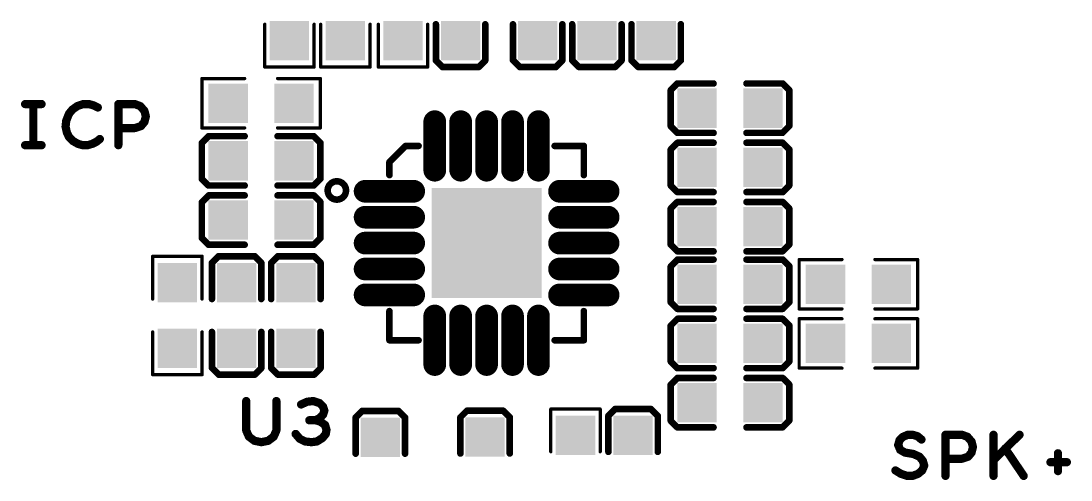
# Model space of a CAD drawing. Extents: x -11 to 101, y 2 to 100.
# Drawn here: x 59.59 to 75.79, y 58.24 to 65.33 of the extents above; entities that cross this region are included whole.
import ezdxf

# ---------------------------------------------------------------- set-up
doc = ezdxf.new("R2010")
doc.units = 0
doc.layers.get('0').update_dxf_attribs({"linetype": 'CONTINUOUS'})
doc.layers.add('SILK_TOP_ART', color=251, linetype='CONTINUOUS')
doc.layers.add('SOLDER_TOP_ART', color=18, linetype='CONTINUOUS')

# ---------------------------------------------------------------- blocks, each defined once
blk = doc.blocks.new('ROUND_219')
at = {"const_width": 0.0508}
blk.add_lwpolyline([(-0.0254, 0, 1), (0.0254, 0, 1)], format="xyb", close=True, dxfattribs=at)
blk = doc.blocks.new('ROUND_165')
at = {"const_width": 0.0635}
blk.add_lwpolyline([(-0.03175, 0, 1), (0.03175, 0, 1)], format="xyb", close=True, dxfattribs=at)
blk = doc.blocks.new('ROUND_321')
at = {"const_width": 0.0254}
blk.add_lwpolyline([(-0.0127, 0, 1), (0.0127, 0, 1)], format="xyb", close=True, dxfattribs=at)
blk = doc.blocks.new('SQUARE_333')
blk.add_solid([(0.304, 0.304), (0.304, -0.304), (-0.304, 0.304), (-0.304, -0.304)])
blk = doc.blocks.new('OBLONG_350')
at = {"const_width": 0.35}
blk.add_lwpolyline([(0.375, 0), (-0.375, 0)], dxfattribs=at)
at = {"const_width": 0.175}
for points in [[(-0.4625, 0, 1), (-0.2875, 0, 1)], [(0.2875, 0, 1), (0.4625, 0, 1)]]:
    blk.add_lwpolyline(points, format="xyb", close=True, dxfattribs=at)
blk = doc.blocks.new('SQUARE_377')
blk.add_solid([(0.85, 0.85), (0.85, -0.85), (-0.85, 0.85), (-0.85, -0.85)])
blk = doc.blocks.new('OBLONG_351')
at = {"const_width": 0.35}
blk.add_lwpolyline([(0, 0.375), (0, -0.375)], dxfattribs=at)
at = {"const_width": 0.175}
for points in [[(-0.0875, 0.375, 1), (0.0875, 0.375, 1)], [(-0.0875, -0.375, 1), (0.0875, -0.375, 1)]]:
    blk.add_lwpolyline(points, format="xyb", close=True, dxfattribs=at)

msp = doc.modelspace()

# ---------------------------------------------------------------- linework, layer by layer
at = {"layer": 'SILK_TOP_ART'}
for points, const_width in [([(63.3494, 64.6176), (63.3494, 65.278)], 0.0508), ([(64.1114, 65.278), (64.1114, 64.6176)], 0.0508), ([(64.213, 65.278), (64.213, 64.6176)], 0.0508), ([(64.975, 64.6176), (64.975, 65.278)], 0.0508), ([(65.102, 64.6176), (65.102, 65.278)], 0.0508), ([(65.864, 65.278), (65.864, 64.6176)], 0.0508), ([(65.991, 65.278), (65.991, 64.7192)], 0.1016), ([(66.753, 64.7192), (66.753, 65.278)], 0.1016), ([(67.18, 64.7225), (67.18, 65.278)], 0.1016), ([(67.942, 65.278), (67.942, 64.7192)], 0.1016), ([(68.0944, 64.7225), (68.0944, 65.278)], 0.1016), ([(68.8564, 65.278), (68.8564, 64.7192)], 0.1016), ([(69.0088, 64.7225), (69.0088, 65.278)], 0.1016), ([(69.7708, 65.278), (69.7708, 64.7192)], 0.1016), ([(65.991, 64.7192), (66.0926, 64.6176)], 0.1016), ([(66.0926, 64.6176), (66.6514, 64.6176)], 0.1016), ([(66.6514, 64.6176), (66.753, 64.7192)], 0.1016), ([(67.2849, 64.6176), (67.18, 64.7225)], 0.1016), ([(67.8407, 64.6176), (67.2849, 64.6176)], 0.1016), ([(67.942, 64.7192), (67.8407, 64.6176)], 0.1016), ([(68.1993, 64.6176), (68.0944, 64.7225)], 0.1016), ([(68.7551, 64.6176), (68.1993, 64.6176)], 0.1016), ([(68.8564, 64.7192), (68.7551, 64.6176)], 0.1016), ([(69.1137, 64.6176), (69.0088, 64.7225)], 0.1016), ([(69.6695, 64.6176), (69.1137, 64.6176)], 0.1016), ([(69.7708, 64.7192), (69.6695, 64.6176)], 0.1016), ([(64.1114, 64.6176), (63.3494, 64.6176)], 0.0508), ([(64.213, 64.6176), (64.975, 64.6176)], 0.0508), ([(65.864, 64.6176), (65.102, 64.6176)], 0.0508), ([(62.3794, 64.4398), (62.3794, 63.6778)], 0.0508), ([(63.0398, 64.4398), (62.3794, 64.4398)], 0.0508), ([(63.5478, 64.4398), (64.2082, 64.4398)], 0.0508), ([(64.2082, 64.4398), (64.2082, 63.6778)], 0.0508), ([(69.7168, 64.3636), (69.6152, 64.262)], 0.1016), ([(70.2756, 64.3636), (69.7168, 64.3636)], 0.1016), ([(70.7836, 64.3636), (71.3424, 64.3636)], 0.1016), ([(71.3424, 64.3636), (71.444, 64.2623)], 0.1016), ([(69.6152, 64.262), (69.6152, 63.7032)], 0.1016), ([(71.444, 64.2623), (71.444, 63.7065)], 0.1016), ([(59.6519, 64.0461), (59.9059, 64.0461)], 0.127), ([(59.7789, 64.0461), (59.7789, 63.4111)], 0.127), ([(60.3822, 63.9614), (60.3292, 63.8979)], 0.127), ([(60.4562, 64.0143), (60.3822, 63.9614)], 0.127), ([(60.5515, 64.0461), (60.4562, 64.0143)], 0.127), ([(60.6362, 64.0461), (60.5515, 64.0461)], 0.127), ([(60.7102, 64.0249), (60.6362, 64.0461)], 0.127), ([(60.7737, 63.9932), (60.7102, 64.0249)], 0.127), ([(61.0912, 63.4111), (61.0912, 64.0461)], 0.127), ([(61.0912, 64.0461), (61.3452, 64.0461)], 0.127), ([(61.3452, 64.0461), (61.4299, 64.0143)], 0.127), ([(61.4299, 64.0143), (61.4934, 63.9403)], 0.127), ([(61.4934, 63.9403), (61.5146, 63.8556)], 0.127), ([(60.2869, 63.7921), (60.2763, 63.6968)], 0.127), ([(60.3292, 63.8979), (60.2869, 63.7921)], 0.127), ([(61.5146, 63.8556), (61.4934, 63.7709)], 0.127), ([(60.2763, 63.6968), (60.2975, 63.6016)], 0.127), ([(61.3452, 63.6757), (61.0912, 63.6757)], 0.127), ([(61.4405, 63.7074), (61.3452, 63.6757)], 0.127), ([(61.4934, 63.7709), (61.4405, 63.7074)], 0.127), ([(62.3794, 63.6778), (63.0398, 63.6778)], 0.0508), ([(64.2082, 63.6778), (63.5478, 63.6778)], 0.0508), ([(69.6152, 63.7032), (69.7168, 63.6016)], 0.1016), ([(71.444, 63.7065), (71.3391, 63.6016)], 0.1016), ([(60.2975, 63.6016), (60.3292, 63.5381)], 0.127), ([(60.3292, 63.5381), (60.3927, 63.4746)], 0.127), ([(60.3927, 63.4746), (60.4668, 63.4323)], 0.127), ([(60.6891, 63.4323), (60.7526, 63.464)], 0.127), ([(60.7526, 63.464), (60.8055, 63.5063)], 0.127), ([(62.3794, 63.4459), (62.4843, 63.5508)], 0.1016), ([(62.4843, 63.5508), (63.0398, 63.5508)], 0.1016), ([(64.1066, 63.5508), (63.5478, 63.5508)], 0.1016), ([(64.2082, 63.4492), (64.1066, 63.5508)], 0.1016), ([(69.7168, 63.6016), (70.2756, 63.6016)], 0.1016), ([(71.3391, 63.6016), (70.7836, 63.6016)], 0.1016), ([(59.6519, 63.4111), (59.9059, 63.4111)], 0.127), ([(60.4668, 63.4323), (60.5409, 63.4111)], 0.127), ([(60.5409, 63.4111), (60.615, 63.4111)], 0.127), ([(60.615, 63.4111), (60.6891, 63.4323)], 0.127), ([(62.3794, 62.8901), (62.3794, 63.4459)], 0.1016), ([(64.2082, 62.8904), (64.2082, 63.4492)], 0.1016), ([(65.2735, 63.1497), (65.5237, 63.3999)], 0.1016), ([(65.5237, 63.3999), (65.7236, 63.3999)], 0.1016), ([(68.2737, 63.3999), (67.8236, 63.3999)], 0.1016), ([(68.2737, 62.9498), (68.2737, 63.3999)], 0.1016), ([(69.6152, 63.3443), (69.7201, 63.4492)], 0.1016), ([(69.6152, 62.7885), (69.6152, 63.3443)], 0.1016), ([(69.7201, 63.4492), (70.2756, 63.4492)], 0.1016), ([(71.3424, 63.4492), (70.7836, 63.4492)], 0.1016), ([(71.444, 63.3476), (71.3424, 63.4492)], 0.1016), ([(71.444, 62.7888), (71.444, 63.3476)], 0.1016), ([(65.2735, 62.9498), (65.2735, 63.1497)], 0.1016), ([(62.481, 62.7888), (62.3794, 62.8901)], 0.1016), ([(64.1066, 62.7888), (64.2082, 62.8904)], 0.1016), ([(63.0398, 62.7888), (62.481, 62.7888)], 0.1016), ([(63.5478, 62.7888), (64.1066, 62.7888)], 0.1016), ([(69.7168, 62.6872), (69.6152, 62.7885)], 0.1016), ([(70.2756, 62.6872), (69.7168, 62.6872)], 0.1016), ([(70.7836, 62.6872), (71.3424, 62.6872)], 0.1016), ([(71.3424, 62.6872), (71.444, 62.7888)], 0.1016), ([(62.3794, 62.5315), (62.4843, 62.6364)], 0.1016), ([(62.3794, 61.9757), (62.3794, 62.5315)], 0.1016), ([(62.4843, 62.6364), (63.0398, 62.6364)], 0.1016), ([(64.1066, 62.6364), (63.5478, 62.6364)], 0.1016), ([(64.2082, 62.5348), (64.1066, 62.6364)], 0.1016), ([(64.2082, 61.976), (64.2082, 62.5348)], 0.1016), ([(69.7168, 62.5348), (69.6152, 62.4332)], 0.1016), ([(70.2756, 62.5348), (69.7168, 62.5348)], 0.1016), ([(70.7836, 62.5348), (71.3424, 62.5348)], 0.1016), ([(71.3424, 62.5348), (71.444, 62.4335)], 0.1016), ([(69.6152, 62.4332), (69.6152, 61.8744)], 0.1016), ([(71.444, 62.4335), (71.444, 61.8777)], 0.1016), ([(62.481, 61.8744), (62.3794, 61.9757)], 0.1016), ([(63.0398, 61.8744), (62.481, 61.8744)], 0.1016), ([(63.5478, 61.8744), (64.1066, 61.8744)], 0.1016), ([(64.1066, 61.8744), (64.2082, 61.976)], 0.1016), ([(69.6152, 61.8744), (69.7168, 61.7728)], 0.1016), ([(71.444, 61.8777), (71.3391, 61.7728)], 0.1016), ([(62.6364, 61.6966), (62.5348, 61.595)], 0.1016), ([(63.1952, 61.6966), (62.6364, 61.6966)], 0.1016), ([(63.2968, 61.595), (63.1952, 61.6966)], 0.1016), ([(63.5508, 61.6966), (63.4492, 61.595)], 0.1016), ([(64.1096, 61.6966), (63.5508, 61.6966)], 0.1016), ([(64.2112, 61.595), (64.1096, 61.6966)], 0.1016), ([(69.7168, 61.7728), (70.2756, 61.7728)], 0.1016), ([(71.3391, 61.7728), (70.7836, 61.7728)], 0.1016), ([(61.6204, 61.0362), (61.6204, 61.6966)], 0.0508), ([(61.6204, 61.6966), (62.3824, 61.6966)], 0.0508), ([(62.3824, 61.6966), (62.3824, 61.0362)], 0.0508), ([(62.5348, 61.595), (62.5348, 61.0362)], 0.1016), ([(63.2968, 61.0362), (63.2968, 61.595)], 0.1016), ([(63.4492, 61.595), (63.4492, 61.0362)], 0.1016), ([(64.2112, 61.0362), (64.2112, 61.595)], 0.1016), ([(69.6152, 61.5409), (69.7201, 61.6458)], 0.1016), ([(69.6152, 60.9851), (69.6152, 61.5409)], 0.1016), ([(69.7201, 61.6458), (70.2756, 61.6458)], 0.1016), ([(71.3424, 61.6458), (70.7836, 61.6458)], 0.1016), ([(71.444, 61.5442), (71.3424, 61.6458)], 0.1016), ([(71.444, 60.9854), (71.444, 61.5442)], 0.1016), ([(71.5964, 61.6458), (71.5964, 60.8838)], 0.0508), ([(72.2568, 61.6458), (71.5964, 61.6458)], 0.0508), ([(72.7648, 61.6458), (73.4252, 61.6458)], 0.0508), ([(73.4252, 61.6458), (73.4252, 60.8838)], 0.0508), ([(69.7168, 60.8838), (69.6152, 60.9851)], 0.1016), ([(70.2756, 60.8838), (69.7168, 60.8838)], 0.1016), ([(70.7836, 60.8838), (71.3424, 60.8838)], 0.1016), ([(71.3424, 60.8838), (71.444, 60.9854)], 0.1016), ([(65.2735, 60.8498), (65.2735, 60.3997)], 0.1016), ([(68.2737, 60.8498), (68.2737, 60.3997)], 0.1016), ([(69.6152, 60.6265), (69.7201, 60.7314)], 0.1016), ([(69.7201, 60.7314), (70.2756, 60.7314)], 0.1016), ([(71.3424, 60.7314), (70.7836, 60.7314)], 0.1016), ([(71.444, 60.6298), (71.3424, 60.7314)], 0.1016), ([(71.5964, 60.8838), (72.2568, 60.8838)], 0.0508), ([(73.4252, 60.8838), (72.7648, 60.8838)], 0.0508), ([(69.6152, 60.0707), (69.6152, 60.6265)], 0.1016), ([(71.444, 60.071), (71.444, 60.6298)], 0.1016), ([(71.5964, 60.7314), (71.5964, 59.9694)], 0.0508), ([(72.2568, 60.7314), (71.5964, 60.7314)], 0.0508), ([(72.7648, 60.7314), (73.4252, 60.7314)], 0.0508), ([(73.4252, 60.7314), (73.4252, 59.9694)], 0.0508), ([(61.6204, 60.5282), (61.6204, 59.8678)], 0.0508), ([(62.3824, 59.8678), (62.3824, 60.5282)], 0.0508), ([(62.5348, 59.9727), (62.5348, 60.5282)], 0.1016), ([(63.2968, 60.5282), (63.2968, 59.9694)], 0.1016), ([(63.4492, 59.9727), (63.4492, 60.5282)], 0.1016), ([(64.2112, 60.5282), (64.2112, 59.9694)], 0.1016), ([(65.2735, 60.3997), (65.7236, 60.3997)], 0.1016), ([(68.2737, 60.3997), (67.8236, 60.3997)], 0.1016), ([(69.7168, 59.9694), (69.6152, 60.0707)], 0.1016), ([(71.3424, 59.9694), (71.444, 60.071)], 0.1016), ([(62.6397, 59.8678), (62.5348, 59.9727)], 0.1016), ([(63.2968, 59.9694), (63.1955, 59.8678)], 0.1016), ([(63.5541, 59.8678), (63.4492, 59.9727)], 0.1016), ([(64.2112, 59.9694), (64.1099, 59.8678)], 0.1016), ([(70.2756, 59.9694), (69.7168, 59.9694)], 0.1016), ([(70.7836, 59.9694), (71.3424, 59.9694)], 0.1016), ([(71.5964, 59.9694), (72.2568, 59.9694)], 0.0508), ([(73.4252, 59.9694), (72.7648, 59.9694)], 0.0508), ([(61.6204, 59.8678), (62.3824, 59.8678)], 0.0508), ([(63.1955, 59.8678), (62.6397, 59.8678)], 0.1016), ([(64.1099, 59.8678), (63.5541, 59.8678)], 0.1016), ([(69.7168, 59.817), (69.6152, 59.7154)], 0.1016), ([(70.2756, 59.817), (69.7168, 59.817)], 0.1016), ([(70.7836, 59.817), (71.3424, 59.817)], 0.1016), ([(71.3424, 59.817), (71.444, 59.7157)], 0.1016), ([(69.6152, 59.7154), (69.6152, 59.1566)], 0.1016), ([(71.444, 59.7157), (71.444, 59.1599)], 0.1016), ([(63.064, 59.4614), (63.064, 59.0063)], 0.127), ([(63.5296, 59.0063), (63.5296, 59.4614)], 0.127), ([(64.0059, 59.4508), (63.9106, 59.4085)], 0.127), ([(64.1011, 59.4614), (64.0059, 59.4508)], 0.127), ([(64.1964, 59.4296), (64.1011, 59.4614)], 0.127), ([(64.2493, 59.3767), (64.1964, 59.4296)], 0.127), ([(64.1964, 59.1968), (64.2493, 59.2497)], 0.127), ([(64.2705, 59.3132), (64.2493, 59.3767)], 0.127), ([(64.2493, 59.2497), (64.2705, 59.3132)], 0.127), ([(64.8544, 59.309), (64.7528, 59.2074)], 0.1016), ([(65.4132, 59.309), (64.8544, 59.309)], 0.1016), ([(65.5148, 59.2074), (65.4132, 59.309)], 0.1016), ([(66.4704, 59.3122), (66.3688, 59.2106)], 0.1016), ([(67.0292, 59.3122), (66.4704, 59.3122)], 0.1016), ([(67.1308, 59.2106), (67.0292, 59.3122)], 0.1016), ([(67.7642, 59.3376), (67.7642, 58.6772)], 0.0508), ([(68.5262, 59.3376), (67.7642, 59.3376)], 0.0508), ([(68.5262, 58.6772), (68.5262, 59.3376)], 0.0508), ([(68.6532, 59.236), (68.7545, 59.3376)], 0.1016), ([(68.7545, 59.3376), (69.3103, 59.3376)], 0.1016), ([(69.3103, 59.3376), (69.4152, 59.2327)], 0.1016), ([(64.1329, 59.1651), (64.0376, 59.1651)], 0.127), ([(64.1329, 59.1651), (64.1964, 59.1968)], 0.127), ([(64.207, 59.1439), (64.1329, 59.1651)], 0.127), ([(64.2811, 59.091), (64.207, 59.1439)], 0.127), ([(64.3022, 59.0169), (64.2811, 59.091)], 0.127), ([(64.7528, 59.2074), (64.7528, 58.6486)], 0.1016), ([(65.5148, 58.6486), (65.5148, 59.2074)], 0.1016), ([(66.3688, 59.2106), (66.3688, 58.6518)], 0.1016), ([(67.1308, 58.6518), (67.1308, 59.2106)], 0.1016), ([(68.6532, 58.6772), (68.6532, 59.236)], 0.1016), ([(69.4152, 59.2327), (69.4152, 58.6772)], 0.1016), ([(69.6152, 59.1566), (69.7168, 59.055)], 0.1016), ([(71.444, 59.1599), (71.3391, 59.055)], 0.1016), ([(63.064, 59.0063), (63.1063, 58.911)], 0.127), ([(63.4873, 58.911), (63.5296, 59.0063)], 0.127), ([(63.826, 58.9534), (63.8895, 58.8793)], 0.127), ([(64.2387, 58.8899), (64.2916, 58.9534)], 0.127), ([(64.2916, 58.9534), (64.3022, 59.0169)], 0.127), ([(69.7168, 59.055), (70.2756, 59.055)], 0.1016), ([(71.3391, 59.055), (70.7836, 59.055)], 0.1016), ([(73.1986, 58.9089), (73.2726, 58.9407)], 0.127), ([(73.2726, 58.9407), (73.3467, 58.9407)], 0.127), ([(73.3467, 58.9407), (73.4208, 58.9195)], 0.127), ([(73.4208, 58.9195), (73.4843, 58.8666)], 0.127), ([(73.8547, 58.3057), (73.8547, 58.9407)], 0.127), ([(73.8547, 58.9407), (74.1087, 58.9407)], 0.127), ([(74.1087, 58.9407), (74.1934, 58.9089)], 0.127), ([(74.5956, 58.3057), (74.5956, 58.9407)], 0.127), ([(74.9977, 58.9407), (74.5956, 58.5491)], 0.127), ([(63.1063, 58.911), (63.191, 58.8476)], 0.127), ([(63.191, 58.8476), (63.2968, 58.8264)], 0.127), ([(63.2968, 58.8264), (63.4026, 58.8476)], 0.127), ([(63.4026, 58.8476), (63.4873, 58.911)], 0.127), ([(63.8895, 58.8793), (63.9741, 58.837)], 0.127), ([(63.9741, 58.837), (64.0694, 58.8264)], 0.127), ([(64.0694, 58.8264), (64.1541, 58.837)], 0.127), ([(64.1541, 58.837), (64.2387, 58.8899)], 0.127), ([(73.1245, 58.7819), (73.1457, 58.856)], 0.127), ([(73.1562, 58.7079), (73.1245, 58.7819)], 0.127), ([(73.1457, 58.856), (73.1986, 58.9089)], 0.127), ([(74.1934, 58.9089), (74.2569, 58.8349)], 0.127), ([(74.2569, 58.8349), (74.2781, 58.7502)], 0.127), ([(73.2303, 58.6655), (73.1562, 58.7079)], 0.127), ([(73.3573, 58.6444), (73.2303, 58.6655)], 0.127), ([(73.4526, 58.602), (73.3573, 58.6444)], 0.127), ([(73.5055, 58.5385), (73.4526, 58.602)], 0.127), ([(74.204, 58.602), (74.1087, 58.5703)], 0.127), ([(74.2569, 58.6655), (74.204, 58.602)], 0.127), ([(74.2781, 58.7502), (74.2569, 58.6655)], 0.127), ([(75.0612, 58.3057), (74.7755, 58.729)], 0.127), ([(75.5904, 58.655), (75.5904, 58.3798)], 0.127), ([(73.4949, 58.3903), (73.5267, 58.4645)], 0.127), ([(73.5267, 58.4645), (73.5055, 58.5385)], 0.127), ([(74.1087, 58.5703), (73.8547, 58.5703)], 0.127), ([(75.474, 58.5174), (75.728, 58.5174)], 0.127), ([(73.0821, 58.3903), (73.1668, 58.3374)], 0.127), ([(73.1668, 58.3374), (73.2621, 58.3057)], 0.127), ([(73.2621, 58.3057), (73.3467, 58.3057)], 0.127), ([(73.3467, 58.3057), (73.4314, 58.3374)], 0.127), ([(73.4314, 58.3374), (73.4949, 58.3903)], 0.127)]:
    msp.add_lwpolyline(points, dxfattribs=dict(at, const_width=const_width))
at = {"layer": 'SILK_TOP_ART', "const_width": 0.1016}
msp.add_lwpolyline([(64.3207, 62.7126, 1), (64.6037, 62.7126, 1)], format="xyb", close=True, dxfattribs=at)

# ---------------------------------------------------------------- block references
at = {"layer": 'SILK_TOP_ART'}
for name, p in [('ROUND_321', (63.3494, 65.278)), ('ROUND_321', (64.1114, 65.278)), ('ROUND_321', (64.213, 65.278)), ('ROUND_321', (64.975, 65.278)), ('ROUND_321', (65.102, 65.278)), ('ROUND_321', (65.864, 65.278)), ('ROUND_219', (65.991, 65.278)), ('ROUND_219', (66.753, 65.278)), ('ROUND_219', (67.18, 65.278)), ('ROUND_219', (67.942, 65.278)), ('ROUND_219', (68.0944, 65.278)), ('ROUND_219', (68.8564, 65.278)), ('ROUND_219', (69.0088, 65.278)), ('ROUND_219', (69.7708, 65.278)), ('ROUND_219', (65.991, 64.7192)), ('ROUND_219', (65.991, 64.7192)), ('ROUND_219', (66.0926, 64.6176)), ('ROUND_219', (66.0926, 64.6176)), ('ROUND_219', (66.6514, 64.6176)), ('ROUND_219', (66.6514, 64.6176)), ('ROUND_219', (66.753, 64.7192)), ('ROUND_219', (66.753, 64.7192)), ('ROUND_219', (67.18, 64.7225)), ('ROUND_219', (67.18, 64.7225)), ('ROUND_219', (67.2849, 64.6176)), ('ROUND_219', (67.2849, 64.6176)), ('ROUND_219', (67.8407, 64.6176)), ('ROUND_219', (67.8407, 64.6176)), ('ROUND_219', (67.942, 64.7192)), ('ROUND_219', (67.942, 64.7192)), ('ROUND_219', (68.0944, 64.7225)), ('ROUND_219', (68.0944, 64.7225)), ('ROUND_219', (68.1993, 64.6176)), ('ROUND_219', (68.1993, 64.6176)), ('ROUND_219', (68.7551, 64.6176)), ('ROUND_219', (68.7551, 64.6176)), ('ROUND_219', (68.8564, 64.7192)), ('ROUND_219', (68.8564, 64.7192)), ('ROUND_219', (69.0088, 64.7225)), ('ROUND_219', (69.0088, 64.7225)), ('ROUND_219', (69.1137, 64.6176)), ('ROUND_219', (69.1137, 64.6176)), ('ROUND_219', (69.6695, 64.6176)), ('ROUND_219', (69.6695, 64.6176)), ('ROUND_219', (69.7708, 64.7192)), ('ROUND_219', (69.7708, 64.7192)), ('ROUND_321', (63.3494, 64.6176)), ('ROUND_321', (63.3494, 64.6176)), ('ROUND_321', (64.1114, 64.6176)), ('ROUND_321', (64.1114, 64.6176)), ('ROUND_321', (64.213, 64.6176)), ('ROUND_321', (64.213, 64.6176)), ('ROUND_321', (64.975, 64.6176)), ('ROUND_321', (64.975, 64.6176)), ('ROUND_321', (65.102, 64.6176)), ('ROUND_321', (65.102, 64.6176)), ('ROUND_321', (65.864, 64.6176)), ('ROUND_321', (65.864, 64.6176)), ('ROUND_321', (62.3794, 64.4398)), ('ROUND_321', (62.3794, 64.4398)), ('ROUND_321', (63.0398, 64.4398)), ('ROUND_321', (63.5478, 64.4398)), ('ROUND_321', (64.2082, 64.4398)), ('ROUND_321', (64.2082, 64.4398)), ('ROUND_219', (69.7168, 64.3636)), ('ROUND_219', (69.7168, 64.3636)), ('ROUND_219', (70.2756, 64.3636)), ('ROUND_219', (70.7836, 64.3636)), ('ROUND_219', (71.3424, 64.3636)), ('ROUND_219', (71.3424, 64.3636)), ('ROUND_219', (69.6152, 64.262)), ('ROUND_219', (69.6152, 64.262)), ('ROUND_219', (71.444, 64.2623)), ('ROUND_219', (71.444, 64.2623)), ('ROUND_165', (59.6519, 64.0461)), ('ROUND_165', (59.7789, 64.0461)), ('ROUND_165', (59.9059, 64.0461)), ('ROUND_165', (60.3822, 63.9614)), ('ROUND_165', (60.4562, 64.0143)), ('ROUND_165', (60.5515, 64.0461)), ('ROUND_165', (60.6362, 64.0461)), ('ROUND_165', (60.7102, 64.0249)), ('ROUND_165', (60.7737, 63.9932)), ('ROUND_165', (61.0912, 64.0461)), ('ROUND_165', (61.3452, 64.0461)), ('ROUND_165', (61.4299, 64.0143)), ('ROUND_165', (61.4934, 63.9403)), ('ROUND_165', (60.2869, 63.7921)), ('ROUND_165', (60.3292, 63.8979)), ('ROUND_165', (61.5146, 63.8556)), ('ROUND_165', (60.2763, 63.6968)), ('ROUND_165', (61.0912, 63.6757)), ('ROUND_165', (61.3452, 63.6757)), ('ROUND_165', (61.4405, 63.7074)), ('ROUND_165', (61.4934, 63.7709)), ('ROUND_321', (62.3794, 63.6778)), ('ROUND_321', (62.3794, 63.6778)), ('ROUND_321', (63.0398, 63.6778)), ('ROUND_321', (63.5478, 63.6778)), ('ROUND_321', (64.2082, 63.6778)), ('ROUND_321', (64.2082, 63.6778)), ('ROUND_219', (69.6152, 63.7032)), ('ROUND_219', (69.6152, 63.7032)), ('ROUND_219', (71.444, 63.7065)), ('ROUND_219', (71.444, 63.7065)), ('ROUND_165', (60.2975, 63.6016)), ('ROUND_165', (60.3292, 63.5381)), ('ROUND_165', (60.3927, 63.4746)), ('ROUND_165', (60.7526, 63.464)), ('ROUND_165', (60.8055, 63.5063)), ('ROUND_219', (62.4843, 63.5508)), ('ROUND_219', (62.4843, 63.5508)), ('ROUND_219', (63.0398, 63.5508)), ('ROUND_219', (63.5478, 63.5508)), ('ROUND_219', (64.1066, 63.5508)), ('ROUND_219', (64.1066, 63.5508)), ('ROUND_219', (69.7168, 63.6016)), ('ROUND_219', (69.7168, 63.6016)), ('ROUND_219', (70.2756, 63.6016)), ('ROUND_219', (70.7836, 63.6016)), ('ROUND_219', (71.3391, 63.6016)), ('ROUND_219', (71.3391, 63.6016)), ('ROUND_165', (59.6519, 63.4111)), ('ROUND_165', (59.7789, 63.4111)), ('ROUND_165', (59.9059, 63.4111)), ('ROUND_165', (60.4668, 63.4323)), ('ROUND_165', (60.5409, 63.4111)), ('ROUND_165', (60.615, 63.4111)), ('ROUND_165', (60.6891, 63.4323)), ('ROUND_165', (61.0912, 63.4111)), ('ROUND_219', (62.3794, 63.4459)), ('ROUND_219', (62.3794, 63.4459)), ('ROUND_219', (64.2082, 63.4492)), ('ROUND_219', (64.2082, 63.4492)), ('ROUND_219', (65.5237, 63.3999)), ('ROUND_219', (65.5237, 63.3999)), ('ROUND_219', (65.7236, 63.3999)), ('ROUND_219', (67.8236, 63.3999)), ('ROUND_219', (68.2737, 63.3999)), ('ROUND_219', (68.2737, 63.3999)), ('ROUND_219', (69.6152, 63.3443)), ('ROUND_219', (69.6152, 63.3443)), ('ROUND_219', (69.7201, 63.4492)), ('ROUND_219', (69.7201, 63.4492)), ('ROUND_219', (70.2756, 63.4492)), ('ROUND_219', (70.7836, 63.4492)), ('ROUND_219', (71.3424, 63.4492)), ('ROUND_219', (71.3424, 63.4492)), ('ROUND_219', (71.444, 63.3476)), ('ROUND_219', (71.444, 63.3476)), ('ROUND_219', (65.2735, 63.1497)), ('ROUND_219', (65.2735, 63.1497)), ('ROUND_219', (62.3794, 62.8901)), ('ROUND_219', (62.3794, 62.8901)), ('ROUND_219', (64.2082, 62.8904)), ('ROUND_219', (64.2082, 62.8904)), ('ROUND_219', (65.2735, 62.9498)), ('ROUND_219', (68.2737, 62.9498)), ('ROUND_219', (62.481, 62.7888)), ('ROUND_219', (62.481, 62.7888)), ('ROUND_219', (63.0398, 62.7888)), ('ROUND_219', (63.5478, 62.7888)), ('ROUND_219', (64.1066, 62.7888)), ('ROUND_219', (64.1066, 62.7888)), ('ROUND_219', (69.6152, 62.7885)), ('ROUND_219', (69.6152, 62.7885)), ('ROUND_219', (69.7168, 62.6872)), ('ROUND_219', (69.7168, 62.6872)), ('ROUND_219', (70.2756, 62.6872)), ('ROUND_219', (70.7836, 62.6872)), ('ROUND_219', (71.3424, 62.6872)), ('ROUND_219', (71.3424, 62.6872)), ('ROUND_219', (71.444, 62.7888)), ('ROUND_219', (71.444, 62.7888)), ('ROUND_219', (62.3794, 62.5315)), ('ROUND_219', (62.3794, 62.5315)), ('ROUND_219', (62.4843, 62.6364)), ('ROUND_219', (62.4843, 62.6364)), ('ROUND_219', (63.0398, 62.6364)), ('ROUND_219', (63.5478, 62.6364)), ('ROUND_219', (64.1066, 62.6364)), ('ROUND_219', (64.1066, 62.6364)), ('ROUND_219', (64.2082, 62.5348)), ('ROUND_219', (64.2082, 62.5348)), ('ROUND_219', (69.7168, 62.5348)), ('ROUND_219', (69.7168, 62.5348)), ('ROUND_219', (70.2756, 62.5348)), ('ROUND_219', (70.7836, 62.5348)), ('ROUND_219', (71.3424, 62.5348)), ('ROUND_219', (71.3424, 62.5348)), ('ROUND_219', (69.6152, 62.4332)), ('ROUND_219', (69.6152, 62.4332)), ('ROUND_219', (71.444, 62.4335)), ('ROUND_219', (71.444, 62.4335)), ('ROUND_219', (62.3794, 61.9757)), ('ROUND_219', (62.3794, 61.9757)), ('ROUND_219', (62.481, 61.8744)), ('ROUND_219', (62.481, 61.8744)), ('ROUND_219', (63.0398, 61.8744)), ('ROUND_219', (63.5478, 61.8744)), ('ROUND_219', (64.1066, 61.8744)), ('ROUND_219', (64.1066, 61.8744)), ('ROUND_219', (64.2082, 61.976)), ('ROUND_219', (64.2082, 61.976)), ('ROUND_219', (69.6152, 61.8744)), ('ROUND_219', (69.6152, 61.8744)), ('ROUND_219', (71.444, 61.8777)), ('ROUND_219', (71.444, 61.8777)), ('ROUND_219', (62.6364, 61.6966)), ('ROUND_219', (62.6364, 61.6966)), ('ROUND_219', (63.1952, 61.6966)), ('ROUND_219', (63.1952, 61.6966)), ('ROUND_219', (63.5508, 61.6966)), ('ROUND_219', (63.5508, 61.6966)), ('ROUND_219', (64.1096, 61.6966)), ('ROUND_219', (64.1096, 61.6966)), ('ROUND_219', (69.7168, 61.7728)), ('ROUND_219', (69.7168, 61.7728)), ('ROUND_219', (70.2756, 61.7728)), ('ROUND_219', (70.7836, 61.7728)), ('ROUND_219', (71.3391, 61.7728)), ('ROUND_219', (71.3391, 61.7728)), ('ROUND_321', (61.6204, 61.6966)), ('ROUND_321', (61.6204, 61.6966)), ('ROUND_321', (62.3824, 61.6966)), ('ROUND_321', (62.3824, 61.6966)), ('ROUND_219', (62.5348, 61.595)), ('ROUND_219', (62.5348, 61.595)), ('ROUND_219', (63.2968, 61.595)), ('ROUND_219', (63.2968, 61.595)), ('ROUND_219', (63.4492, 61.595)), ('ROUND_219', (63.4492, 61.595)), ('ROUND_219', (64.2112, 61.595)), ('ROUND_219', (64.2112, 61.595)), ('ROUND_219', (69.6152, 61.5409)), ('ROUND_219', (69.6152, 61.5409)), ('ROUND_219', (69.7201, 61.6458)), ('ROUND_219', (69.7201, 61.6458)), ('ROUND_219', (70.2756, 61.6458)), ('ROUND_219', (70.7836, 61.6458)), ('ROUND_219', (71.3424, 61.6458)), ('ROUND_219', (71.3424, 61.6458)), ('ROUND_219', (71.444, 61.5442)), ('ROUND_219', (71.444, 61.5442)), ('ROUND_321', (71.5964, 61.6458)), ('ROUND_321', (71.5964, 61.6458)), ('ROUND_321', (72.2568, 61.6458)), ('ROUND_321', (72.7648, 61.6458)), ('ROUND_321', (73.4252, 61.6458)), ('ROUND_321', (73.4252, 61.6458)), ('ROUND_219', (62.5348, 61.0362)), ('ROUND_219', (63.2968, 61.0362)), ('ROUND_219', (63.4492, 61.0362)), ('ROUND_219', (64.2112, 61.0362)), ('ROUND_321', (61.6204, 61.0362)), ('ROUND_321', (62.3824, 61.0362)), ('ROUND_219', (69.6152, 60.9851)), ('ROUND_219', (69.6152, 60.9851)), ('ROUND_219', (69.7168, 60.8838)), ('ROUND_219', (69.7168, 60.8838)), ('ROUND_219', (70.2756, 60.8838)), ('ROUND_219', (70.7836, 60.8838)), ('ROUND_219', (71.3424, 60.8838)), ('ROUND_219', (71.3424, 60.8838)), ('ROUND_219', (71.444, 60.9854)), ('ROUND_219', (71.444, 60.9854)), ('ROUND_219', (65.2735, 60.8498)), ('ROUND_219', (68.2737, 60.8498)), ('ROUND_219', (69.7201, 60.7314)), ('ROUND_219', (69.7201, 60.7314)), ('ROUND_219', (70.2756, 60.7314)), ('ROUND_219', (70.7836, 60.7314)), ('ROUND_219', (71.3424, 60.7314)), ('ROUND_219', (71.3424, 60.7314)), ('ROUND_321', (71.5964, 60.8838)), ('ROUND_321', (71.5964, 60.8838)), ('ROUND_321', (72.2568, 60.8838)), ('ROUND_321', (72.7648, 60.8838)), ('ROUND_321', (73.4252, 60.8838)), ('ROUND_321', (73.4252, 60.8838)), ('ROUND_219', (69.6152, 60.6265)), ('ROUND_219', (69.6152, 60.6265)), ('ROUND_219', (71.444, 60.6298)), ('ROUND_219', (71.444, 60.6298)), ('ROUND_321', (71.5964, 60.7314)), ('ROUND_321', (71.5964, 60.7314)), ('ROUND_321', (72.2568, 60.7314)), ('ROUND_321', (72.7648, 60.7314)), ('ROUND_321', (73.4252, 60.7314)), ('ROUND_321', (73.4252, 60.7314)), ('ROUND_321', (61.6204, 60.5282)), ('ROUND_321', (62.3824, 60.5282)), ('ROUND_219', (62.5348, 60.5282)), ('ROUND_219', (63.2968, 60.5282)), ('ROUND_219', (63.4492, 60.5282)), ('ROUND_219', (64.2112, 60.5282)), ('ROUND_219', (65.2735, 60.3997)), ('ROUND_219', (65.2735, 60.3997)), ('ROUND_219', (65.7236, 60.3997)), ('ROUND_219', (67.8236, 60.3997)), ('ROUND_219', (68.2737, 60.3997)), ('ROUND_219', (68.2737, 60.3997)), ('ROUND_219', (69.6152, 60.0707)), ('ROUND_219', (69.6152, 60.0707)), ('ROUND_219', (71.444, 60.071)), ('ROUND_219', (71.444, 60.071)), ('ROUND_219', (62.5348, 59.9727)), ('ROUND_219', (62.5348, 59.9727)), ('ROUND_219', (63.2968, 59.9694)), ('ROUND_219', (63.2968, 59.9694)), ('ROUND_219', (63.4492, 59.9727)), ('ROUND_219', (63.4492, 59.9727)), ('ROUND_219', (64.2112, 59.9694)), ('ROUND_219', (64.2112, 59.9694)), ('ROUND_219', (69.7168, 59.9694)), ('ROUND_219', (69.7168, 59.9694)), ('ROUND_219', (70.2756, 59.9694)), ('ROUND_219', (70.7836, 59.9694)), ('ROUND_219', (71.3424, 59.9694)), ('ROUND_219', (71.3424, 59.9694)), ('ROUND_321', (71.5964, 59.9694)), ('ROUND_321', (71.5964, 59.9694)), ('ROUND_321', (72.2568, 59.9694)), ('ROUND_321', (72.7648, 59.9694)), ('ROUND_321', (73.4252, 59.9694)), ('ROUND_321', (73.4252, 59.9694)), ('ROUND_321', (61.6204, 59.8678)), ('ROUND_321', (61.6204, 59.8678)), ('ROUND_321', (62.3824, 59.8678)), ('ROUND_321', (62.3824, 59.8678)), ('ROUND_219', (62.6397, 59.8678)), ('ROUND_219', (62.6397, 59.8678)), ('ROUND_219', (63.1955, 59.8678)), ('ROUND_219', (63.1955, 59.8678)), ('ROUND_219', (63.5541, 59.8678)), ('ROUND_219', (63.5541, 59.8678)), ('ROUND_219', (64.1099, 59.8678)), ('ROUND_219', (64.1099, 59.8678)), ('ROUND_219', (69.7168, 59.817)), ('ROUND_219', (69.7168, 59.817)), ('ROUND_219', (70.2756, 59.817)), ('ROUND_219', (70.7836, 59.817)), ('ROUND_219', (71.3424, 59.817)), ('ROUND_219', (71.3424, 59.817)), ('ROUND_219', (69.6152, 59.7154)), ('ROUND_219', (69.6152, 59.7154)), ('ROUND_219', (71.444, 59.7157)), ('ROUND_219', (71.444, 59.7157)), ('ROUND_165', (63.064, 59.4614)), ('ROUND_165', (63.5296, 59.4614)), ('ROUND_165', (63.9106, 59.4085)), ('ROUND_165', (64.0059, 59.4508)), ('ROUND_165', (64.1011, 59.4614)), ('ROUND_165', (64.1964, 59.4296)), ('ROUND_165', (64.2493, 59.3767)), ('ROUND_165', (64.2493, 59.2497)), ('ROUND_165', (64.2705, 59.3132)), ('ROUND_219', (64.8544, 59.309)), ('ROUND_219', (64.8544, 59.309)), ('ROUND_219', (65.4132, 59.309)), ('ROUND_219', (65.4132, 59.309)), ('ROUND_219', (66.4704, 59.3122)), ('ROUND_219', (66.4704, 59.3122)), ('ROUND_219', (67.0292, 59.3122)), ('ROUND_219', (67.0292, 59.3122)), ('ROUND_321', (67.7642, 59.3376)), ('ROUND_321', (67.7642, 59.3376)), ('ROUND_321', (68.5262, 59.3376)), ('ROUND_321', (68.5262, 59.3376)), ('ROUND_219', (68.7545, 59.3376)), ('ROUND_219', (68.7545, 59.3376)), ('ROUND_219', (69.3103, 59.3376)), ('ROUND_219', (69.3103, 59.3376)), ('ROUND_165', (64.0376, 59.1651)), ('ROUND_165', (64.1329, 59.1651)), ('ROUND_165', (64.1329, 59.1651)), ('ROUND_165', (64.1964, 59.1968)), ('ROUND_165', (64.207, 59.1439)), ('ROUND_165', (64.2811, 59.091)), ('ROUND_219', (64.7528, 59.2074)), ('ROUND_219', (64.7528, 59.2074)), ('ROUND_219', (65.5148, 59.2074)), ('ROUND_219', (65.5148, 59.2074)), ('ROUND_219', (66.3688, 59.2106)), ('ROUND_219', (66.3688, 59.2106)), ('ROUND_219', (67.1308, 59.2106)), ('ROUND_219', (67.1308, 59.2106)), ('ROUND_219', (68.6532, 59.236)), ('ROUND_219', (68.6532, 59.236)), ('ROUND_219', (69.4152, 59.2327)), ('ROUND_219', (69.4152, 59.2327)), ('ROUND_219', (69.6152, 59.1566)), ('ROUND_219', (69.6152, 59.1566)), ('ROUND_219', (71.444, 59.1599)), ('ROUND_219', (71.444, 59.1599)), ('ROUND_165', (63.064, 59.0063)), ('ROUND_165', (63.5296, 59.0063)), ('ROUND_165', (63.826, 58.9534)), ('ROUND_165', (64.2916, 58.9534)), ('ROUND_165', (64.3022, 59.0169)), ('ROUND_219', (69.7168, 59.055)), ('ROUND_219', (69.7168, 59.055)), ('ROUND_219', (70.2756, 59.055)), ('ROUND_219', (70.7836, 59.055)), ('ROUND_219', (71.3391, 59.055)), ('ROUND_219', (71.3391, 59.055)), ('ROUND_165', (73.2726, 58.9407)), ('ROUND_165', (73.3467, 58.9407)), ('ROUND_165', (73.4208, 58.9195)), ('ROUND_165', (73.8547, 58.9407)), ('ROUND_165', (74.1087, 58.9407)), ('ROUND_165', (74.5956, 58.9407)), ('ROUND_165', (74.9977, 58.9407)), ('ROUND_165', (63.1063, 58.911)), ('ROUND_165', (63.191, 58.8476)), ('ROUND_165', (63.2968, 58.8264)), ('ROUND_165', (63.4026, 58.8476)), ('ROUND_165', (63.4873, 58.911)), ('ROUND_165', (63.8895, 58.8793)), ('ROUND_165', (63.9741, 58.837)), ('ROUND_165', (64.0694, 58.8264)), ('ROUND_165', (64.1541, 58.837)), ('ROUND_165', (64.2387, 58.8899)), ('ROUND_165', (73.1245, 58.7819)), ('ROUND_165', (73.1457, 58.856)), ('ROUND_165', (73.1986, 58.9089)), ('ROUND_165', (73.4843, 58.8666)), ('ROUND_165', (74.1934, 58.9089)), ('ROUND_165', (74.2569, 58.8349)), ('ROUND_219', (64.7528, 58.6486)), ('ROUND_219', (65.5148, 58.6486)), ('ROUND_219', (66.3688, 58.6518)), ('ROUND_219', (67.1308, 58.6518)), ('ROUND_321', (67.7642, 58.6772)), ('ROUND_321', (68.5262, 58.6772)), ('ROUND_219', (68.6532, 58.6772)), ('ROUND_219', (69.4152, 58.6772)), ('ROUND_165', (73.1562, 58.7079)), ('ROUND_165', (73.2303, 58.6655)), ('ROUND_165', (73.3573, 58.6444)), ('ROUND_165', (73.4526, 58.602)), ('ROUND_165', (74.204, 58.602)), ('ROUND_165', (74.2569, 58.6655)), ('ROUND_165', (74.2781, 58.7502)), ('ROUND_165', (74.7755, 58.729)), ('ROUND_165', (75.5904, 58.655)), ('ROUND_165', (73.5055, 58.5385)), ('ROUND_165', (73.5267, 58.4645)), ('ROUND_165', (73.8547, 58.5703)), ('ROUND_165', (74.1087, 58.5703)), ('ROUND_165', (74.5956, 58.5491)), ('ROUND_165', (75.474, 58.5174)), ('ROUND_165', (75.728, 58.5174)), ('ROUND_165', (73.0821, 58.3903)), ('ROUND_165', (73.1668, 58.3374)), ('ROUND_165', (73.2621, 58.3057)), ('ROUND_165', (73.3467, 58.3057)), ('ROUND_165', (73.4314, 58.3374)), ('ROUND_165', (73.4949, 58.3903)), ('ROUND_165', (73.8547, 58.3057)), ('ROUND_165', (74.5956, 58.3057)), ('ROUND_165', (75.0612, 58.3057)), ('ROUND_165', (75.5904, 58.3798))]:
    msp.add_blockref(name, p, dxfattribs=at)
at = {"layer": 'SOLDER_TOP_ART'}
for name, p in [('SQUARE_333', (63.7304, 65.024)), ('SQUARE_333', (64.594, 65.024)), ('SQUARE_333', (65.483, 65.024)), ('SQUARE_333', (66.372, 65.024)), ('SQUARE_333', (67.561, 65.024)), ('SQUARE_333', (68.4754, 65.024)), ('SQUARE_333', (69.3898, 65.024)), ('SQUARE_333', (62.7858, 64.0588)), ('SQUARE_333', (63.8018, 64.0588)), ('SQUARE_333', (70.0216, 63.9826)), ('SQUARE_333', (71.0376, 63.9826)), ('OBLONG_351', (65.9735, 63.3999)), ('OBLONG_351', (66.3736, 63.3999)), ('OBLONG_351', (66.7736, 63.3999)), ('OBLONG_351', (67.1736, 63.3999)), ('OBLONG_351', (67.5737, 63.3999)), ('SQUARE_333', (62.7858, 63.1698)), ('SQUARE_333', (63.8018, 63.1698)), ('SQUARE_333', (70.0216, 63.0682)), ('SQUARE_333', (71.0376, 63.0682)), ('OBLONG_350', (65.2735, 62.6999)), ('OBLONG_350', (68.2737, 62.6999)), ('SQUARE_377', (66.7736, 61.8998)), ('SQUARE_333', (62.7858, 62.2554)), ('SQUARE_333', (63.8018, 62.2554)), ('OBLONG_350', (65.2735, 62.2998)), ('OBLONG_350', (68.2737, 62.2998)), ('SQUARE_333', (70.0216, 62.1538)), ('SQUARE_333', (71.0376, 62.1538)), ('OBLONG_350', (65.2735, 61.8998)), ('OBLONG_350', (68.2737, 61.8998)), ('SQUARE_333', (62.0014, 61.2902)), ('SQUARE_333', (62.9158, 61.2902)), ('SQUARE_333', (63.8302, 61.2902)), ('OBLONG_350', (65.2735, 61.4998)), ('OBLONG_350', (68.2737, 61.4998)), ('SQUARE_333', (70.0216, 61.2648)), ('SQUARE_333', (71.0376, 61.2648)), ('SQUARE_333', (72.0028, 61.2648)), ('SQUARE_333', (73.0188, 61.2648)), ('OBLONG_350', (65.2735, 61.0997)), ('OBLONG_350', (68.2737, 61.0997)), ('OBLONG_351', (65.9735, 60.3997)), ('OBLONG_351', (66.3736, 60.3997)), ('OBLONG_351', (66.7736, 60.3997)), ('OBLONG_351', (67.1736, 60.3997)), ('OBLONG_351', (67.5737, 60.3997)), ('SQUARE_333', (70.0216, 60.3504)), ('SQUARE_333', (71.0376, 60.3504)), ('SQUARE_333', (72.0028, 60.3504)), ('SQUARE_333', (73.0188, 60.3504)), ('SQUARE_333', (62.0014, 60.2742)), ('SQUARE_333', (62.9158, 60.2742)), ('SQUARE_333', (63.8302, 60.2742)), ('SQUARE_333', (70.0216, 59.436)), ('SQUARE_333', (71.0376, 59.436)), ('SQUARE_333', (65.1338, 58.9026)), ('SQUARE_333', (66.7498, 58.9058)), ('SQUARE_333', (68.1452, 58.9312)), ('SQUARE_333', (69.0342, 58.9312))]:
    msp.add_blockref(name, p, dxfattribs=at)

doc.saveas('drawing.dxf')
